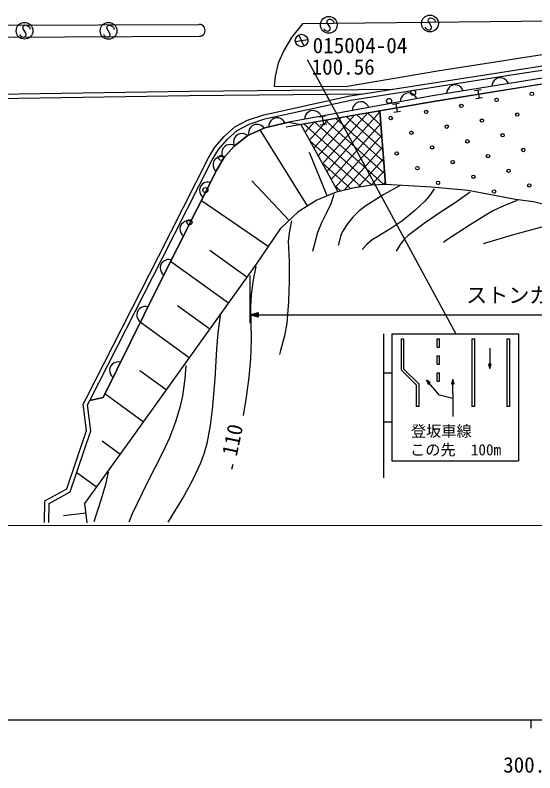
# Model space of a CAD drawing. Units: millimetres, scale not verified. Extents: x 40000 to 680000, y 20000 to 380000.
# Drawn here: x 306868 to 368485, y 198715 to 288446 of the extents above; entities that cross this region are included whole.
import ezdxf
from ezdxf.enums import TextEntityAlignment as Align

# ---------------------------------------------------------------- set-up
doc = ezdxf.new("R2010")
doc.units = ezdxf.units.MM
doc.header["$LTSCALE"] = 1000
for name, color, linetype, lineweight in [('M-BGD', 7, 'Continuous', 25), ('M-STR-HTXT', 7, 'Continuous', 13), ('M-STR-STRC', 7, 'Continuous', 25), ('M-TTL-BAND', 7, 'Continuous', 25)]:
    doc.layers.add(name, color=color, linetype=linetype, lineweight=lineweight)
doc.styles.add('ＭＳ ゴシック', font='')
doc.styles.get('ＭＳ ゴシック').set_extended_font_data('MS Gothic')

msp = doc.modelspace()

# ---------------------------------------------------------------- linework, layer by layer
at = {"layer": 'M-BGD'}
for p, q in [((287609, 287206), (328695, 287345)), ((340930, 287416), (339643, 285801)), ((381878, 287877), (340930, 287416)), ((365608, 281858), (394737, 286495)), ((287614, 285801), (328700, 285939)), ((339643, 285801), (338724, 284278)), ((340087, 285315), (341557, 285568)), ((341148, 284771), (340496, 286113)), ((365686, 281363), (394814, 285999)), ((365686, 281363), (394814, 285999)), ((356923, 281833), (374479, 284601)), ((338724, 284278), (338034, 282756)), ((338034, 282756), (337713, 281233)), ((346031, 279987), (356923, 281833)), ((346592, 278887), (365608, 281858)), ((377726, 282314), (356335, 278906)), ((337713, 281233), (337575, 280033)), ((346669, 278391), (365686, 281363)), ((346669, 278391), (365686, 281363)), ((356452, 278211), (377864, 281676)), ((363842, 280874), (363664, 280724)), ((364067, 280991), (363842, 280874)), ((364383, 281042), (364067, 280991)), ((364632, 281000), (364383, 281042)), ((364849, 280913), (364632, 281000)), ((365077, 280746), (364849, 280913)), ((337575, 280033), (346031, 279987)), ((369539, 280329), (356451, 278211)), ((358495, 280022), (358316, 279872)), ((358719, 280139), (358495, 280022)), ((359035, 280190), (358719, 280139)), ((359285, 280148), (359035, 280190)), ((359501, 280061), (359285, 280148)), ((359730, 279894), (359501, 280061)), ((363410, 280277), (363369, 280026)), ((363498, 280494), (363410, 280277)), ((363664, 280724), (363498, 280494)), ((365227, 280566), (365077, 280746)), ((365344, 280341), (365227, 280566)), ((284354, 278752), (327545, 279437)), ((327545, 279437), (351575, 279665)), ((327551, 278936), (348156, 279131)), ((353191, 279184), (352969, 279062)), ((353506, 279242), (353191, 279184)), ((353756, 279207), (353506, 279242)), ((353974, 279125), (353756, 279207)), ((354207, 278963), (353974, 279125)), ((358063, 279425), (358021, 279174)), ((358150, 279642), (358063, 279425)), ((358316, 279872), (358150, 279642)), ((359879, 279714), (359730, 279894)), ((359996, 279489), (359879, 279714)), ((361330, 279509), (362120, 279636)), ((361725, 279573), (361884, 278582)), ((284346, 278250), (327551, 278936)), ((336352, 276656), (346563, 278881)), ((336486, 276172), (346669, 278391)), ((336486, 276172), (346669, 278391)), ((338990, 275218), (356452, 278211)), ((356335, 278906), (339324, 275775)), ((347835, 278199), (347521, 278141)), ((348086, 278163), (347835, 278199)), ((356451, 278211), (350112, 277124)), ((352552, 278455), (352516, 278203)), ((352634, 278674), (352552, 278455)), ((352794, 278907), (352634, 278674)), ((352969, 279062), (352794, 278907)), ((354361, 278788), (354207, 278963)), ((354483, 278565), (354361, 278788)), ((362279, 278646), (361489, 278518)), ((346881, 277411), (346846, 277160)), ((346963, 277630), (346881, 277411)), ((347124, 277864), (346963, 277630)), ((347299, 278019), (347124, 277864)), ((347521, 278141), (347299, 278019)), ((348304, 278081), (348086, 278163)), ((348537, 277920), (348304, 278081)), ((348691, 277744), (348537, 277920)), ((348813, 277522), (348691, 277744)), ((351608, 277890), (352396, 278025)), ((352002, 277957), (352170, 276968)), ((334432, 276000), (336352, 276656)), ((350112, 277124), (340732, 275516)), ((341293, 276587), (341211, 276368)), ((341454, 276820), (341293, 276587)), ((341629, 276975), (341454, 276820)), ((341850, 277097), (341629, 276975)), ((342165, 277155), (341850, 277097)), ((342415, 277120), (342165, 277155)), ((342634, 277038), (342415, 277120)), ((342866, 276876), (342634, 277038)), ((342790, 271780), (347102, 276608)), ((343020, 276701), (342866, 276876)), ((342877, 276393), (343665, 276528)), ((343142, 276478), (343020, 276701)), ((343271, 276461), (343439, 275471)), ((343303, 270851), (348687, 276880)), ((343815, 269921), (350123, 276985)), ((350468, 272534), (346127, 276441)), ((350356, 273983), (347385, 276657)), ((350243, 275432), (348643, 276872)), ((350131, 276881), (349901, 277088)), ((350785, 268441), (350112, 277124)), ((350112, 277124), (350785, 268441)), ((352564, 277035), (351776, 276900)), ((332926, 275202), (334432, 276000)), ((333210, 274785), (334631, 275538)), ((333210, 274785), (334631, 275538)), ((334631, 275538), (336486, 276172)), ((334631, 275538), (336486, 276172)), ((335276, 275481), (334984, 275349)), ((335528, 275506), (335276, 275481)), ((335759, 275479), (335528, 275506)), ((336024, 275379), (335759, 275479)), ((339324, 275775), (336482, 275102)), ((336482, 275102), (339324, 275775)), ((337023, 275684), (336953, 275461)), ((337172, 275925), (337023, 275684)), ((337339, 276089), (337172, 275925)), ((337554, 276222), (337339, 276089)), ((337866, 276296), (337554, 276222)), ((338117, 276273), (337866, 276296)), ((338340, 276202), (338117, 276273)), ((338580, 276053), (338340, 276202)), ((338743, 275885), (338580, 276053)), ((338876, 275669), (338743, 275885)), ((339324, 275775), (340732, 275516)), ((340732, 275516), (345114, 267563)), ((340741, 275500), (340760, 275521)), ((349126, 268350), (341095, 275579)), ((341211, 276368), (341176, 276116)), ((341253, 274570), (342345, 275793)), ((341766, 273640), (343931, 276065)), ((342278, 272710), (345516, 276336)), ((350538, 268427), (342353, 275794)), ((343834, 275539), (343045, 275404)), ((350692, 269636), (343611, 276010)), ((344327, 268991), (350230, 275601)), ((350580, 271085), (344869, 276226)), ((331672, 274111), (332926, 275202)), ((332026, 273754), (333210, 274785)), ((332026, 273754), (333210, 274785)), ((336482, 275102), (334469, 274190)), ((334469, 274190), (336482, 275102)), ((334566, 274719), (334538, 274486)), ((334666, 274984), (334566, 274719)), ((334799, 275176), (334666, 274984)), ((334984, 275349), (334799, 275176)), ((341533, 265848), (335928, 274851)), ((336215, 275245), (336024, 275379)), ((336387, 275059), (336215, 275245)), ((336953, 275461), (336930, 275208)), ((330556, 272824), (331672, 274111)), ((330960, 272526), (332026, 273754)), ((330960, 272526), (332026, 273754)), ((332793, 273692), (332759, 273410)), ((332877, 273911), (332793, 273692)), ((334469, 274190), (332851, 272922)), ((332851, 272922), (334469, 274190)), ((333017, 274122), (332877, 273911)), ((333269, 274320), (333017, 274122)), ((333508, 274405), (333269, 274320)), ((333739, 274433), (333508, 274405)), ((334020, 274399), (333739, 274433)), ((334237, 274314), (334020, 274399)), ((334448, 274174), (334237, 274314)), ((334538, 274486), (334564, 274233)), ((344840, 268061), (350337, 274217)), ((329774, 271543), (330556, 272824)), ((331716, 272908), (331504, 272668)), ((332851, 272922), (331627, 271535)), ((331627, 271535), (332851, 272922)), ((331935, 273035), (331716, 272908)), ((332158, 273106), (331935, 273035)), ((332440, 273123), (332158, 273106)), ((332669, 273080), (332440, 273123)), ((332902, 272980), (332669, 273080)), ((332759, 273410), (332787, 273178)), ((332787, 273178), (332872, 272939)), ((347858, 268143), (341780, 273614)), ((345906, 267751), (350445, 272834)), ((330210, 271298), (330960, 272526)), ((330210, 271298), (330960, 272526)), ((331405, 272434), (331362, 272204)), ((331362, 272204), (331379, 271921)), ((331379, 271921), (331450, 271697)), ((331504, 272668), (331405, 272434)), ((343872, 267050), (341775, 272169)), ((323845, 259865), (329774, 271543)), ((324290, 259637), (330210, 271298)), ((324290, 259637), (330210, 271298)), ((330387, 271072), (330335, 270824)), ((330548, 271350), (330387, 271072)), ((330738, 271518), (330548, 271350)), ((330942, 271631), (330738, 271518)), ((331627, 271535), (330759, 270038)), ((330759, 270038), (331627, 271535)), ((331215, 271703), (330942, 271631)), ((331449, 271706), (331215, 271703)), ((331696, 271654), (331449, 271706)), ((331450, 271697), (331576, 271478)), ((347555, 268094), (350552, 271450)), ((330335, 270824), (330338, 270590)), ((330338, 270590), (330410, 270315)), ((330410, 270315), (330523, 270110)), ((330523, 270110), (330690, 269920)), ((346610, 267919), (343254, 270940)), ((330759, 270038), (323773, 256288)), ((323773, 256288), (330759, 270038)), ((349126, 268350), (350659, 270067)), ((329099, 268451), (328919, 268273)), ((329297, 268575), (329099, 268451)), ((329566, 268663), (329297, 268575)), ((329799, 268679), (329566, 268663)), ((330049, 268641), (329799, 268679)), ((339366, 264141), (334940, 268825)), ((346894, 267987), (349126, 268350)), ((349126, 268350), (350785, 268441)), ((350538, 268427), (350766, 268683)), ((350785, 268441), (356214, 268108)), ((328774, 267987), (328736, 267736)), ((328736, 267736), (328752, 267502)), ((328752, 267502), (328839, 267232)), ((328919, 268273), (328774, 267987)), ((345114, 267563), (342630, 266537)), ((345425, 267637), (344727, 268265)), ((345114, 267563), (346894, 267987)), ((352499, 268271), (350564, 267197)), ((356563, 267861), (355997, 267033)), ((356214, 268108), (360558, 267714)), ((360830, 267489), (359036, 266212)), ((360558, 267714), (366198, 266654)), ((328839, 267232), (328963, 267034)), ((328963, 267034), (329140, 266853)), ((342630, 266537), (340436, 265160)), ((344670, 267191), (344299, 266111)), ((350564, 267197), (348443, 265882)), ((355997, 267033), (355458, 266408)), ((366198, 266654), (368310, 266382)), ((336870, 261030), (328947, 266472)), ((344299, 266111), (343795, 265020)), ((348443, 265882), (347655, 265263)), ((355458, 266408), (354256, 265303)), ((359036, 266212), (357248, 265070)), ((364901, 265907), (363518, 265255)), ((366396, 266483), (364901, 265907)), ((368310, 266382), (370240, 265897)), ((340436, 265160), (338296, 263122)), ((343795, 265020), (343222, 263928)), ((347655, 265263), (346891, 264511)), ((354256, 265303), (352820, 264144)), ((357248, 265070), (355343, 263778)), ((363518, 265255), (360823, 263629)), ((326771, 263868), (326591, 263690)), ((326969, 263992), (326771, 263868)), ((327238, 264079), (326969, 263992)), ((327470, 264095), (327238, 264079)), ((327720, 264058), (327470, 264095)), ((339624, 264099), (339389, 262917)), ((343222, 263928), (342718, 262716)), ((346891, 264511), (346258, 263730)), ((352820, 264144), (351404, 263175)), ((326445, 263403), (326407, 263152)), ((326407, 263152), (326423, 262919)), ((326423, 262919), (326511, 262649)), ((326591, 263690), (326445, 263403)), ((338296, 263122), (335444, 258937)), ((339389, 262917), (339257, 261697)), ((346258, 263730), (345696, 262835)), ((351404, 263175), (349859, 262247)), ((355343, 263778), (353448, 262367)), ((360823, 263629), (358028, 261809)), ((365835, 262443), (369456, 263411)), ((326511, 262649), (326634, 262450)), ((326634, 262450), (326812, 262269)), ((342718, 262716), (342110, 260448)), ((345453, 262273), (345186, 261305)), ((345696, 262835), (345453, 262273)), ((349859, 262247), (349178, 261821)), ((353448, 262367), (353015, 261942)), ((362389, 261417), (365835, 262443)), ((339257, 261697), (339353, 259306)), ((345186, 261305), (345153, 261156)), ((348554, 261293), (348029, 260709)), ((349178, 261821), (348554, 261293)), ((352535, 261305), (352037, 260486)), ((353015, 261942), (352535, 261305)), ((358028, 261809), (357639, 261529)), ((334347, 257404), (329953, 260574)), ((315283, 243041), (323845, 259865)), ((315727, 242812), (324290, 259637)), ((315727, 242812), (324290, 259637)), ((324640, 259408), (324442, 259284)), ((324909, 259496), (324640, 259408)), ((325141, 259512), (324909, 259496)), ((325392, 259474), (325141, 259512)), ((324117, 258820), (324079, 258569)), ((324079, 258569), (324095, 258336)), ((324262, 259106), (324117, 258820)), ((324442, 259284), (324262, 259106)), ((332153, 254339), (325296, 259286)), ((335444, 258937), (328862, 249741)), ((335394, 258670), (335078, 257096)), ((339353, 259306), (339341, 256959)), ((324095, 258336), (324182, 258065)), ((324182, 258065), (324306, 257867)), ((324306, 257867), (324483, 257686)), ((334686, 257618), (334686, 251968)), ((335078, 257096), (334841, 255350)), ((339341, 256959), (339269, 254521)), ((323773, 256288), (317300, 243172)), ((317300, 243172), (323773, 256288)), ((334841, 255350), (334784, 253919)), ((322348, 253944), (322116, 253925)), ((322599, 253909), (322348, 253944)), ((329959, 251273), (326127, 254038)), ((339269, 254521), (339081, 251981)), ((321331, 253240), (321296, 252988)), ((321473, 253528), (321331, 253240)), ((321651, 253708), (321473, 253528)), ((321848, 253834), (321651, 253708)), ((322116, 253925), (321848, 253834)), ((334686, 252971), (335686, 253252)), ((334784, 253919), (334828, 252112)), ((334966, 252971), (335646, 253172)), ((335126, 252971), (335606, 253092)), ((335606, 253092), (335606, 252851)), ((335646, 253172), (335646, 252771)), ((335686, 253252), (335686, 252690)), ((321296, 252988), (321315, 252755)), ((321315, 252755), (321405, 252486)), ((321405, 252486), (321531, 252289)), ((321531, 252289), (321711, 252110)), ((331164, 252821), (330888, 250833)), ((335686, 252690), (334686, 252971)), ((334686, 252971), (434344, 252971)), ((335646, 252771), (334966, 252971)), ((335606, 252851), (335126, 252971)), ((335366, 252971), (335566, 253012)), ((335566, 252931), (335366, 252971)), ((335566, 253012), (335566, 252931)), ((327500, 247850), (321690, 252069)), ((334828, 252112), (334846, 249972)), ((339081, 251981), (338796, 250475)), ((330888, 250833), (330726, 248887)), ((338796, 250475), (338348, 248743)), ((328862, 249741), (320689, 238396)), ((334846, 249972), (334762, 247738)), ((330726, 248887), (330533, 245371)), ((338348, 248743), (338214, 248267)), ((334762, 247738), (334566, 245579)), ((318237, 246970), (318095, 246682)), ((318415, 247150), (318237, 246970)), ((318611, 247276), (318415, 247150)), ((318879, 247367), (318611, 247276)), ((319112, 247386), (318879, 247367)), ((319362, 247351), (319112, 247386)), ((327119, 246973), (326989, 245357)), ((318095, 246682), (318060, 246430)), ((318060, 246430), (318079, 246197)), ((318079, 246197), (318169, 245928)), ((318169, 245928), (318295, 245731)), ((324776, 244068), (321669, 246324)), ((318295, 245731), (318474, 245552)), ((326989, 245357), (326713, 243369)), ((330533, 245371), (330225, 241752)), ((334566, 245579), (334242, 243191)), ((317300, 243172), (315727, 242812)), ((315727, 242812), (317300, 243172)), ((322051, 240287), (317505, 243588)), ((326713, 243369), (326392, 241991)), ((334242, 243191), (333912, 241049)), ((314949, 242395), (315283, 243041)), ((315321, 239265), (314949, 242395)), ((315464, 242301), (315727, 242812)), ((315464, 242301), (315727, 242812)), ((315831, 239212), (315464, 242301)), ((315831, 239212), (315464, 242301)), ((326392, 241991), (325867, 240286)), ((330225, 241752), (329985, 239845)), ((325867, 240286), (325158, 238409)), ((329985, 239845), (329597, 237725)), ((312992, 232333), (315321, 239265)), ((313403, 231986), (315831, 239212)), ((313403, 231986), (315831, 239212)), ((320689, 238396), (315094, 230632)), ((319290, 236455), (317175, 237992)), ((325158, 238409), (324425, 236752)), ((329597, 237725), (329269, 236566)), ((324425, 236752), (322509, 233055)), ((329269, 236566), (328794, 235310)), ((328794, 235310), (327890, 233395)), ((332682, 235228), (332537, 234642)), ((316493, 232573), (314168, 234262)), ((317917, 234307), (317583, 232854)), ((327890, 233395), (326909, 231562)), ((317583, 232854), (317070, 231123)), ((322509, 233055), (320738, 229405)), ((310395, 230927), (312992, 232333)), ((310891, 230625), (313403, 231986)), ((310891, 230625), (313403, 231986)), ((326909, 231562), (324967, 228384)), ((310363, 228365), (310395, 230927)), ((310863, 228358), (310891, 230625)), ((310863, 228358), (310891, 230625)), ((315094, 230632), (315369, 228319)), ((317070, 231123), (316211, 228458)), ((315231, 229475), (312615, 229162)), ((320738, 229405), (320329, 228384))]:
    msp.add_line(p, q, dxfattribs=at)
for points in [[(355477, 287019), (355498, 286940), (355549, 286875), (355633, 286809), (355771, 286738), (355903, 286710), (356035, 286727), (356143, 286795), (356200, 286895), (356230, 286964), (356240, 287071), (356202, 287152), (355861, 287681), (355849, 287789), (355871, 287918), (355934, 288020), (356009, 288089), (356112, 288137), (356271, 288106), (356475, 288001), (356557, 287942), (356621, 287859), (356658, 287756), (356668, 287621)], [(307418, 286164), (307440, 286086), (307491, 286020), (307575, 285955), (307713, 285884), (307845, 285856), (307977, 285872), (308085, 285940), (308142, 286040), (308171, 286109), (308182, 286217), (308144, 286298), (307803, 286827), (307791, 286934), (307813, 287064), (307876, 287166), (307951, 287234), (308054, 287282), (308213, 287252), (308417, 287147), (308499, 287088), (308563, 287004), (308600, 286901), (308610, 286767)], [(317375, 286155), (317397, 286077), (317447, 286012), (317532, 285946), (317670, 285875), (317801, 285847), (317933, 285863), (318041, 285932), (318098, 286032), (318128, 286101), (318138, 286208), (318101, 286289), (317760, 286818), (317748, 286925), (317769, 287055), (317833, 287157), (317907, 287225), (318011, 287274), (318169, 287243), (318374, 287138), (318456, 287079), (318520, 286995), (318557, 286892), (318567, 286758)], [(343482, 286867), (343504, 286789), (343554, 286723), (343639, 286658), (343776, 286587), (343908, 286559), (344040, 286575), (344148, 286643), (344205, 286743), (344235, 286812), (344245, 286920), (344208, 287001), (343867, 287530), (343855, 287637), (343876, 287767), (343940, 287869), (344014, 287937), (344118, 287985), (344276, 287955), (344481, 287850), (344563, 287791), (344627, 287707), (344664, 287604), (344674, 287470)]]:
    msp.add_lwpolyline(points, dxfattribs=at)
for centre, radius in [((344052, 287300), 995), ((356047, 287451), 995), ((307989, 286597), 995), ((317945, 286588), 995), ((340823, 285444), 746)]:
    msp.add_circle(centre, radius, dxfattribs=at)
msp.add_ellipse((328698, 286642), major_axis=(0, 703), ratio=0.996046, start_param=3.144948, end_param=6.286541, dxfattribs=at)
for centre, major_axis in [((354040, 279252), (0, 301)), ((368128, 279132), (0, 201)), ((351198, 278289), (0, 301)), ((363947, 278416), (0, 201)), ((359766, 277699), (0, 201)), ((351404, 276266), (0, 201)), ((355585, 276982), (0, 201)), ((366394, 276675), (0, 201)), ((362213, 275958), (0, 201)), ((353851, 274525), (0, 201)), ((358032, 275242), (0, 201)), ((360480, 273501), (0, 201)), ((364661, 274218), (0, 201)), ((356299, 272785), (0, 201)), ((352117, 272068), (0, 201)), ((362927, 271761), (0, 201)), ((367108, 272478), (0, 201)), ((331305, 271551), (0, 301)), ((358746, 271044), (0, 201)), ((354565, 270328), (0, 201)), ((365374, 270020), (0, 201)), ((361193, 269304), (0, 201)), ((357012, 268587), (0, 201)), ((367822, 268280), (0, 201)), ((329422, 267736), (0, 301)), ((363641, 267563), (0, 201)), ((327539, 263920), (0, 301))]:
    msp.add_ellipse(centre, major_axis=major_axis, ratio=0.996046, dxfattribs=at)
at = {"layer": 'M-STR-HTXT'}
msp.add_line((266272, 227994), (452134, 227994), dxfattribs=at)
at = {"layer": 'M-STR-STRC'}
for p, q in [((341485, 283176), (359131, 250714)), ((350534, 250714), (350534, 233651)), ((351534, 250714), (351534, 235659)), ((351534, 250714), (366530, 250714)), ((366530, 250714), (366530, 235659)), ((352626, 250120), (352926, 250120)), ((352626, 250120), (352626, 246455)), ((352926, 250120), (352926, 246580)), ((356885, 250120), (357185, 250120)), ((356885, 249117), (356885, 250120)), ((357185, 249117), (357185, 250120)), ((361028, 250120), (361028, 242091)), ((361028, 250120), (361328, 250120)), ((361328, 250120), (361328, 242091)), ((365171, 250120), (365171, 242091)), ((365171, 250120), (365171, 242091)), ((365171, 250120), (365471, 250120)), ((365471, 250120), (365471, 242091)), ((365471, 250120), (365471, 242091)), ((356885, 249117), (357185, 249117)), ((363133, 249025), (363133, 246610)), ((356885, 248113), (357185, 248113)), ((356885, 247109), (356885, 248113)), ((357185, 247109), (357185, 248113)), ((356885, 247109), (357185, 247109)), ((363293, 247112), (362973, 247112)), ((362973, 247112), (363133, 246610)), ((363263, 247092), (363003, 247092)), ((363003, 247092), (363133, 246670)), ((363233, 247072), (363033, 247072)), ((363033, 247072), (363133, 246731)), ((363203, 247052), (363063, 247052)), ((363063, 247052), (363133, 246791)), ((363173, 247032), (363093, 247032)), ((363093, 247032), (363133, 246851)), ((363143, 247012), (363123, 247012)), ((363123, 247012), (363133, 246931)), ((363133, 246610), (363293, 247112)), ((363133, 246670), (363263, 247092)), ((363133, 246731), (363233, 247072)), ((363133, 246791), (363203, 247052)), ((363133, 246851), (363173, 247032)), ((363133, 246931), (363143, 247012)), ((350534, 246072), (351534, 246072)), ((354425, 244649), (352626, 246455)), ((354725, 244773), (352926, 246580)), ((356885, 246106), (357185, 246106)), ((356885, 245102), (356885, 246106)), ((357185, 245102), (357185, 246106)), ((357172, 243454), (355636, 245230)), ((355636, 245230), (355843, 244746)), ((356084, 244956), (355636, 245230)), ((355675, 245185), (355852, 244781)), ((356048, 244952), (355675, 245185)), ((355714, 245139), (355862, 244816)), ((356013, 244947), (355714, 245139)), ((355754, 245094), (355871, 244851)), ((355977, 244943), (355754, 245094)), ((355793, 245048), (355881, 244885)), ((355941, 244938), (355793, 245048)), ((355845, 244988), (355890, 244920)), ((355905, 244934), (355845, 244988)), ((356885, 245102), (357185, 245102)), ((358759, 245293), (358599, 244791)), ((358759, 245233), (358629, 244811)), ((358759, 245172), (358659, 244831)), ((358759, 245112), (358689, 244851)), ((358759, 245052), (358719, 244871)), ((358759, 244972), (358749, 244891)), ((358759, 243631), (358759, 245293)), ((358919, 244791), (358759, 245293)), ((358889, 244811), (358759, 245233)), ((358859, 244831), (358759, 245172)), ((358829, 244851), (358759, 245112)), ((358799, 244871), (358759, 245052)), ((358769, 244891), (358759, 244972)), ((354425, 244649), (354425, 242091)), ((354725, 244773), (354725, 242091)), ((355843, 244746), (356084, 244956)), ((355852, 244781), (356048, 244952)), ((355862, 244816), (356013, 244947)), ((355871, 244851), (355977, 244943)), ((355881, 244885), (355941, 244938)), ((355890, 244920), (355905, 244934)), ((358599, 244791), (358919, 244791)), ((358629, 244811), (358889, 244811)), ((358659, 244831), (358859, 244831)), ((358689, 244851), (358829, 244851)), ((358719, 244871), (358799, 244871)), ((358749, 244891), (358769, 244891)), ((358759, 243052), (357172, 243454)), ((358759, 243631), (358759, 240933)), ((354725, 242091), (354425, 242091)), ((361328, 242091), (361028, 242091)), ((365471, 242091), (365171, 242091)), ((350534, 240301), (351534, 240301)), ((351534, 235659), (366530, 235659))]:
    msp.add_line(p, q, dxfattribs=at)
at = {"layer": 'M-TTL-BAND'}
for p, q in [((40000, 205000), (579000, 205000)), ((368000, 205000), (368000, 204000))]:
    msp.add_line(p, q, dxfattribs=at)

# ---------------------------------------------------------------- texts
at = {"layer": 'M-BGD', "style": 'ＭＳ ゴシック'}
for s, p in [('015004-04', (342142, 283393)), ('100.56', (342018, 280848)), ('ストンガード・ロックネット\u3000L=100.0', (360338, 253826))]:
    msp.add_text(s, height=1833, dxfattribs=at).set_placement(p, align=Align.BOTTOM_LEFT)
msp.add_text('110', height=1833, rotation=78.1, dxfattribs=at).set_placement((333675, 236007), align=Align.BOTTOM_LEFT)
at = {"layer": 'M-STR-STRC', "style": 'ＭＳ ゴシック'}
for s, p in [('登坂車線', (353797, 238128)), ('この先\u3000100m', (353693, 235921))]:
    msp.add_text(s, height=1320, dxfattribs=at).set_placement(p, align=Align.BOTTOM_LEFT)
at = {"layer": 'M-TTL-BAND', "style": 'ＭＳ ゴシック'}
msp.add_text('300.0', height=1833, dxfattribs=at).set_placement((367844, 198195), align=Align.BOTTOM_CENTER)

doc.saveas('drawing.dxf')
